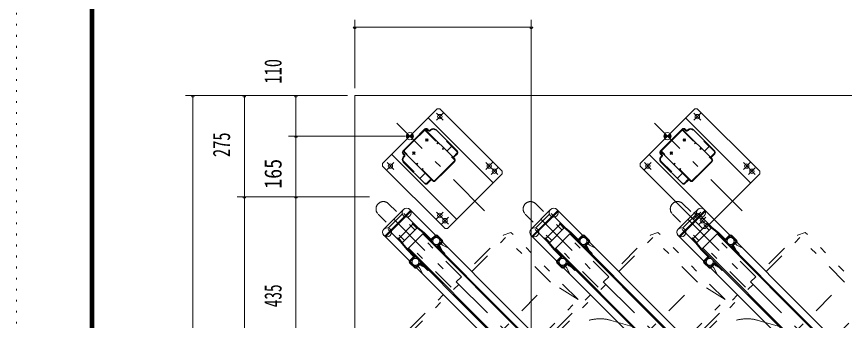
# Model space of a CAD drawing. Units: millimetres, scale not verified. Extents: x -5940 to 5940, y -7390 to 7386.
# Drawn here: x -5940 to -3689, y 2355 to 3181 of the extents above; entities that cross this region are included whole.
import ezdxf
from ezdxf.enums import TextEntityAlignment as Align

# ---------------------------------------------------------------- set-up
doc = ezdxf.new("R2010")
doc.units = ezdxf.units.MM
doc.header["$LTSCALE"] = 10
for name, pattern in [('USER2', [10, 4, -6]), ('USER4', [24, 12, -5, 2, -5]), ('USER5', [25, 6, -5, 2, -5, 2, -5]), ('USER6', [3, 0.5, -2.5])]:
    doc.linetypes.add(name, pattern=pattern)
for name, color, linetype, lineweight in [('0-0_0', 7, 'Continuous', 18), ('0-1_0-00', 4, 'Continuous', 18), ('0-4_2ラック-6下ラック前', 3, 'Continuous', 18), ('0-7_2ラック-A上ラック架台', 3, 'Continuous', 18), ('0-8_2ラック-B下自転車前', 2, 'USER5', 18), ('0-A_2ラック-D上自転車１', 4, 'USER5', 18), ('0-F_F-F_J_ADD', 2, 'Continuous', 18), ('1-0_F-E_J_ADD', 7, 'USER6', 18), ('1-1_3-F', 3, 'Continuous', 18), ('1-2_B-0', 3, 'Continuous', 18)]:
    doc.layers.add(name, color=color, linetype=linetype, lineweight=lineweight)
doc.styles.add('ＭＳ ゴシック', font='')
doc.styles.get('ＭＳ ゴシック').set_extended_font_data('MS Gothic')

# ---------------------------------------------------------------- blocks, each defined once
blk = doc.blocks.new('POINT_3')
at = {"layer": '0-F_F-F_J_ADD'}
for p, q in [((-33.33, 0), (33.33, 0)), ((0, 33.33), (0, -33.33))]:
    blk.add_line(p, q, dxfattribs=at)
blk.add_circle((0, 0), 20, dxfattribs=at)
for points in [[(-20, 0), (0, 0), (0, 20)], [(-19.71, 3.4), (-20, 0), (0, 20)], [(0, 20), (-20, 0), (-20, 0)], [(-18.64, 7.25), (-19.71, 3.4), (0, 20)], [(0, 20), (-19.71, 3.4), (-19.71, 3.4)], [(-16.83, 10.81), (-18.64, 7.25), (0, 20)], [(0, 20), (-18.64, 7.25), (-18.64, 7.25)], [(-14.35, 13.93), (-16.83, 10.81), (0, 20)], [(0, 20), (-16.83, 10.81), (-16.83, 10.81)], [(-11.29, 16.51), (-14.35, 13.93), (0, 20)], [(0, 20), (-14.35, 13.93), (-14.35, 13.93)], [(-7.79, 18.42), (-11.29, 16.51), (0, 20)], [(0, 20), (-11.29, 16.51), (-11.29, 16.51)], [(-3.97, 19.6), (-7.79, 18.42), (0, 20)], [(0, 20), (-7.79, 18.42), (-7.79, 18.42)], [(0, 20), (-3.97, 19.6), (-3.97, 19.6)], [(0, 20), (-3.97, 19.6), (-3.97, 19.6)], [(0, 20), (0, 0), (0, 0)], [(20, 0), (0, 0), (0, -20)], [(0, -20), (0, 0), (0, 0)], [(19.71, -3.4), (20, 0), (0, -20)], [(0, -20), (20, 0), (20, 0)], [(18.64, -7.25), (19.71, -3.4), (0, -20)], [(0, -20), (19.71, -3.4), (19.71, -3.4)], [(16.83, -10.81), (18.64, -7.25), (0, -20)], [(0, -20), (18.64, -7.25), (18.64, -7.25)], [(14.35, -13.93), (16.83, -10.81), (0, -20)], [(0, -20), (16.83, -10.81), (16.83, -10.81)], [(11.29, -16.51), (14.35, -13.93), (0, -20)], [(0, -20), (14.35, -13.93), (14.35, -13.93)], [(7.79, -18.42), (11.29, -16.51), (0, -20)], [(0, -20), (11.29, -16.51), (11.29, -16.51)], [(3.97, -19.6), (7.79, -18.42), (0, -20)], [(0, -20), (7.79, -18.42), (7.79, -18.42)], [(0, -20), (3.97, -19.6), (3.97, -19.6)], [(0, -20), (3.97, -19.6), (3.97, -19.6)]]:
    blk.add_solid(points, dxfattribs=at)
blk = doc.blocks.new('UP-POLE-TOP_4')
at = {"layer": '0-7_2ラック-A上ラック架台', "linetype": 'USER4'}
for p, q in [((0, -287.35), (0, 50)), ((-108, -20), (-82, -20)), ((-95, -33), (-95, -7)), ((82, -20), (108, -20)), ((95, -33), (95, -7)), ((-30, -40), (-20, -40)), ((-25, -45), (-25, -35)), ((30, -40), (20, -40)), ((25, -35), (25, -45)), ((-41.43, -67), (-37.01, -67)), ((37.01, -67), (41.43, -67)), ((-37.01, -88), (-41.43, -88)), ((41.43, -88), (37.01, -88)), ((-95, -197), (-95, -243)), ((95, -197), (95, -243)), ((-108, -210), (-82, -210)), ((82, -210), (108, -210)), ((-82, -230), (-108, -230)), ((82, -230), (108, -230))]:
    blk.add_line(p, q, dxfattribs=at)
at = {"layer": '0-7_2ラック-A上ラック架台', "color": 7}
for p, q in [((-70, 0), (-70, -250)), ((70, -250), (70, 0)), ((-47.5, -24), (-47.5, -20)), ((-42.25, -20), (-42.25, -130)), ((42.25, -20), (42.25, -130)), ((47.5, -20), (47.5, -24)), ((-62.5, -120), (-62.5, -37)), ((-52.5, -27), (-50.5, -27)), ((50.5, -27), (52.5, -27)), ((52.5, -29), (50.5, -29)), ((62.5, -120), (62.5, -37)), ((-40.25, -66), (-39.25, -66)), ((39.25, -66), (40.25, -66)), ((-39.25, -68), (-40.25, -68)), ((-40.25, -87), (-39.25, -87)), ((-39.25, -89), (-40.25, -89)), ((40.25, -68), (39.25, -68)), ((39.25, -87), (40.25, -87)), ((40.25, -89), (39.25, -89)), ((-42.25, -100.36), (-62.5, -100.36)), ((42.25, -100.36), (62.5, -100.36)), ((-45.25, -125), (-57.5, -125)), ((45.25, -125), (57.5, -125)), ((105, -250), (-105, -250))]:
    blk.add_line(p, q, dxfattribs=at)
at = {"layer": '0-7_2ラック-A上ラック架台', "linetype": 'USER2'}
for p, q in [((-45.5, -24), (-45.5, -20)), ((-41.25, -17), (-42.5, -17)), ((-40.25, -130), (-40.25, -20)), ((40.25, -20), (40.25, -130)), ((41.25, -17), (42.5, -17)), ((45.5, -24), (45.5, -20)), ((-60.5, -37), (-60.5, -120)), ((-50.5, -29), (-52.5, -29)), ((60.5, -120), (60.5, -37)), ((-57.5, -123), (-45.25, -123)), ((0, -133), (-37.25, -133)), ((37.25, -133), (0, -133)), ((45.25, -123), (57.5, -123))]:
    blk.add_line(p, q, dxfattribs=at)
at = {"layer": '0-7_2ラック-A上ラック架台', "color": 7}
for points in [[(-105, -250), (-110, -245), (-110, -5), (-105, 0)], [(-105, 0), (0, 0), (105, 0), (110, -5), (110, -245), (105, -250)], [(42.5, -15), (0, -15), (-42.5, -15)], [(-37.25, -135), (0, -135), (37.25, -135)]]:
    blk.add_lwpolyline(points, dxfattribs=at)
at = {"layer": '0-7_2ラック-A上ラック架台', "linetype": 'USER2'}
blk.add_lwpolyline([(-37.25, -17), (0, -17), (37.25, -17)], dxfattribs=at)
at = {"layer": '0-7_2ラック-A上ラック架台', "color": 7}
for centre, radius in [((-95, -20), 6), ((95, -20), 6), ((-25, -40), 3), ((25, -40), 3), ((-95, -210), 6), ((-95, -230), 6), ((95, -210), 6), ((95, -230), 6)]:
    blk.add_circle(centre, radius, dxfattribs=at)
for centre, radius, start, end in [((-42.5, -20), 5, 90, 180), ((-37.25, -20), 5, 90, 180), ((37.25, -20), 5, 0, 90), ((42.5, -20), 5, 0, 90), ((-52.5, -37), 10, 90, 180), ((-50.5, -24), 3, 270, 0), ((50.5, -24), 3, 180, 270), ((52.5, -37), 10, 0, 90), ((-39.25, -67), 1, 270, 90), ((39.25, -67), 1, 90, 270), ((-39.25, -88), 1, 270, 90), ((39.25, -88), 1, 90, 270), ((-57.5, -120), 5, 180, 270), ((-45.25, -128), 3, 0, 90), ((-37.25, -130), 5, 180, 270), ((37.25, -130), 5, 270, 0), ((45.25, -128), 3, 90, 180), ((57.5, -120), 5, 270, 0)]:
    blk.add_arc(centre, radius, start, end, dxfattribs=at)
at = {"layer": '0-7_2ラック-A上ラック架台', "linetype": 'USER2'}
for centre, radius, start, end in [((-42.5, -20), 3, 90, 180), ((-37.25, -20), 3, 90, 180), ((37.25, -20), 3, 0, 90), ((42.5, -20), 3, 0, 90), ((-52.5, -37), 8, 90, 180), ((-50.5, -24), 5, 270, 0), ((50.5, -24), 5, 180, 270), ((52.5, -37), 8, 0, 90), ((-57.5, -120), 3, 180, 270), ((-45.25, -128), 5, 53.13, 90), ((-37.25, -130), 3, 180, 270), ((37.25, -130), 3, 270, 0), ((45.25, -128), 5, 90, 126.87), ((57.5, -120), 3, 270, 0)]:
    blk.add_arc(centre, radius, start, end, dxfattribs=at)
at = {"layer": '0-A_2ラック-D上自転車１', "xscale": 0.5, "yscale": 0.5}
blk.add_blockref('POINT_3', (0, 0), dxfattribs=at)
blk = doc.blocks.new('ｃｃｒ455')
at = {"layer": '0-4_2ラック-6下ラック前', "color": 7}
for p, q in [((-12819.12, 2354.18), (-12872.15, 2301.15)), ((-12799.81, 2351.58), (-12869.54, 2281.84)), ((-12867.07, 2280.77), (-12798.74, 2349.1)), ((-12859.7, 2304.41), (-12822.38, 2341.73)), ((-11756.96, 1282.13), (-12817.97, 2343.13)), ((-12440.02, 1992.06), (-12803.71, 2355.75)), ((-12861.1, 2300), (-11800.09, 1238.99)), ((-12510.03, 1922.05), (-12873.72, 2285.75)), ((-12764.59, 2289.75), (-12807.72, 2246.62)), ((-12766.71, 2287.63), (-11741.4, 1262.33)), ((-12715.09, 2268.54), (-12729.23, 2282.68)), ((-12713.32, 2270.31), (-12727.46, 2284.45)), ((-12805.6, 2248.74), (-11780.3, 1223.44)), ((-12788.28, 2195.35), (-12802.42, 2209.5)), ((-12786.51, 2197.12), (-12800.65, 2211.26))]:
    blk.add_line(p, q, dxfattribs=at)
at = {"layer": '0-4_2ラック-6下ラック前', "linetype": 'USER4'}
blk.add_line((-12845.64, 2327.67), (-11746.82, 1228.85), dxfattribs=at)
at = {"layer": '0-4_2ラック-6下ラック前', "linetype": 'USER2'}
for p, q in [((-12762.82, 2291.52), (-12785.06, 2310.23)), ((-12744.79, 2273.49), (-12762.82, 2291.52)), ((-12732.41, 2284.45), (-12743.37, 2273.49)), ((-12730.65, 2282.68), (-12741.61, 2271.72)), ((-12809.49, 2244.85), (-12828.2, 2267.09)), ((-12715.09, 2267.13), (-12726.05, 2256.17)), ((-12713.32, 2265.36), (-12724.28, 2254.4)), ((-12724.28, 2252.98), (-12706.25, 2234.95)), ((-12791.46, 2226.82), (-12809.49, 2244.85)), ((-12708.02, 2233.18), (-12706.25, 2234.95)), ((-12802.42, 2214.45), (-12791.46, 2225.41)), ((-12800.65, 2212.68), (-12789.69, 2223.64)), ((-12785.09, 2197.12), (-12774.13, 2208.08)), ((-12783.33, 2195.35), (-12772.37, 2206.31)), ((-12770.95, 2206.31), (-12752.92, 2188.28)), ((-12751.15, 2190.05), (-12752.92, 2188.28))]:
    blk.add_line(p, q, dxfattribs=at)
at = {"layer": '0-4_2ラック-6下ラック前', "color": 7}
blk.add_lwpolyline([(-12793.4, 2313.97), (-12831.94, 2275.43), (-12821.33, 2264.83), (-12782.8, 2303.37)], close=True, dxfattribs=at)
for points in [[(-12764.59, 2289.75), (-12795.21, 2315.49), (-12793.6, 2317.4), (-12785.06, 2310.23)], [(-12807.72, 2246.62), (-12833.46, 2277.24), (-12835.37, 2275.63), (-12828.2, 2267.09)]]:
    blk.add_lwpolyline(points, dxfattribs=at)
at = {"layer": '0-4_2ラック-6下ラック前', "linetype": 'USER2'}
for points in [[(-12696.7, 2248.74), (-12713.22, 2257.48), (-12720.29, 2264.55), (-12725.95, 2258.89), (-12718.88, 2251.82), (-12710.14, 2235.3)], [(-12753.27, 2192.17), (-12769.79, 2200.91), (-12776.86, 2207.98), (-12782.52, 2202.33), (-12775.45, 2195.26), (-12766.71, 2178.73)]]:
    blk.add_lwpolyline(points, dxfattribs=at)
at = {"layer": '0-4_2ラック-6下ラック前', "color": 7}
for centre in [(-12810.46, 2345.52), (-12863.49, 2292.49)]:
    blk.add_circle(centre, 12.25, dxfattribs=at)
at = {"layer": '0-4_2ラック-6下ラック前', "linetype": 'USER2'}
for centre, radius, start, end in [((-12744.08, 2274.2), 1, 225, 315), ((-12729.84, 2268.44), 9.5, 45, 225), ((-12729.84, 2268.44), 9.5, 225, 45), ((-12744.08, 2274.2), 3.5, 225, 315), ((-12723.58, 2253.69), 3.5, 135, 225), ((-12723.58, 2253.69), 1, 135, 225), ((-12792.17, 2226.11), 3.5, 315, 45), ((-12786.41, 2211.87), 9.5, 45, 225), ((-12786.41, 2211.87), 9.5, 225, 45), ((-12792.17, 2226.11), 1, 315, 45), ((-12771.66, 2205.61), 3.5, 45, 135), ((-12771.66, 2205.61), 1, 45, 135)]:
    blk.add_arc(centre, radius, start, end, dxfattribs=at)
at = {"layer": '0-4_2ラック-6下ラック前', "color": 7}
for centre, radius, start, end in [((-12729.94, 2281.98), 3.5, 45, 135), ((-12729.94, 2281.98), 1, 45, 135), ((-12715.8, 2267.83), 1, 315, 45), ((-12715.8, 2267.83), 3.5, 315, 45), ((-12799.94, 2211.97), 3.5, 135, 225), ((-12799.94, 2211.97), 1, 135, 225), ((-12785.8, 2197.83), 3.5, 225, 315), ((-12785.8, 2197.83), 1, 225, 315)]:
    blk.add_arc(centre, radius, start, end, dxfattribs=at)
blk = doc.blocks.new('CCL-CYC-BACK-TOP_1')
at = {"layer": '0-8_2ラック-B下自転車前'}
for p, q in [((-20, 1505.14), (-20, 1785.52)), ((20, 1505.14), (20, 1785.52)), ((-200, 1495.5), (200, 1495.5)), ((180, 1323.71), (180, 1505.14)), ((200, 1495.5), (180, 1505.14)), ((200, 1236.94), (200, 1495.5)), ((-180, 1323.71), (180, 1323.71)), ((200, 1236.94), (180, 1323.71)), ((-200, 1236.94), (200, 1236.94)), ((223.6, 1133.67), (254.7, 1077.59))]:
    blk.add_line(p, q, dxfattribs=at)
blk.add_lwpolyline([(-200, 1236.94), (-180, 1323.71), (-180, 1505.14), (180, 1505.14)], dxfattribs=at)
for centre, radius, start, end in [((0, 1785.52), 20, 0, 180), ((127.4, 1080.32), 110, 29.0112, 90)]:
    blk.add_arc(centre, radius, start, end, dxfattribs=at)

msp = doc.modelspace()

# ---------------------------------------------------------------- linework, layer by layer
at = {"layer": '0-1_0-00', "color": 5}
for points in [[(5740.05, 7225.88), (-5739.95, 7225.88), (-5739.95, -814.12), (5740.05, -814.12)], [(5739.05, 7224.88), (5739.05, -813.12), (-5738.95, -813.12), (-5738.95, 7224.88)], [(5738.05, 7223.88), (5738.05, -812.12), (-5737.95, -812.12), (-5737.95, 7223.88)], [(5737.05, 7222.88), (5737.05, -811.12), (-5736.95, -811.12), (-5736.95, 7222.88)], [(5736.05, 7221.88), (5736.05, -810.12), (-5735.95, -810.12), (-5735.95, 7221.88)], [(5735.05, 7220.88), (5735.05, -809.12), (-5734.95, -809.12), (-5734.95, 7220.88)], [(5734.05, 7219.88), (5734.05, -808.12), (-5733.95, -808.12), (-5733.95, 7219.88)], [(5733.05, 7218.88), (5733.05, -807.12), (-5732.95, -807.12), (-5732.95, 7218.88)], [(5732.05, 7217.88), (5732.05, -806.12), (-5731.95, -806.12), (-5731.95, 7217.88)], [(5731.05, 7216.88), (5731.05, -805.12), (-5730.95, -805.12), (-5730.95, 7216.88)], [(5730.05, 7215.88), (5730.05, -804.12), (-5729.95, -804.12), (-5729.95, 7215.88)]]:
    msp.add_lwpolyline(points, close=True, dxfattribs=at)
at = {"layer": '1-0_F-E_J_ADD', "color": 5}
msp.add_lwpolyline([(5940.05, 7385.88), (5940.05, -1014.12), (-5939.95, -1014.12), (-5939.95, 7385.88)], close=True, dxfattribs=at)
at = {"layer": '1-1_3-F'}
for p, q in [((-5480.68, 2965.61), (-5040.68, 2965.61)), ((-5456.68, 2965.61), (-5464.68, 2965.61)), ((-5460.68, 1350.61), (-5460.68, 2965.61)), ((-5316.68, 2965.61), (-5324.68, 2965.61)), ((-5320.68, 2690.61), (-5320.68, 2965.61)), ((-5176.68, 2965.61), (-5184.68, 2965.61)), ((-5180.68, 2855.61), (-5180.68, 2965.61)), ((-5200.68, 2855.61), (-4883.29, 2855.61)), ((-5176.68, 2855.61), (-5184.68, 2855.61)), ((-5180.68, 2855.61), (-5180.68, 2690.61)), ((-5340.68, 2690.61), (-4980.53, 2690.61)), ((-5316.68, 2690.61), (-5324.68, 2690.61)), ((-5320.68, 2690.61), (-5320.68, 1350.61)), ((-5176.68, 2690.61), (-5184.68, 2690.61))]:
    msp.add_line(p, q, dxfattribs=at)
at = {"layer": '1-1_3-F', "color": 7}
msp.add_lwpolyline([(-1354.22, 2965.61), (-5020.68, 2965.61), (-5020.68, 1215.8)], dxfattribs=at)
at = {"layer": '1-1_3-F'}
for centre in [(-5460.68, 2965.61), (-5320.68, 2965.61), (-5180.68, 2965.61), (-5180.68, 2855.61), (-5320.68, 2690.61), (-5180.68, 2690.61)]:
    msp.add_arc(centre, 4, 180, 0, dxfattribs=at)
at = {"layer": '1-2_B-0'}
for p, q in [((-5016.68, 3151.56), (-5024.68, 3151.56)), ((-5020.68, 3171.56), (-5020.68, 2985.61)), ((-5020.68, 3151.56), (-4540.68, 3151.56)), ((-4536.68, 3151.56), (-4544.68, 3151.56)), ((-4540.68, 3171.56), (-4540.68, 2245.61)), ((-5200.68, 2690.61), (-4980.53, 2690.61)), ((-5176.68, 2690.61), (-5184.68, 2690.61)), ((-5180.68, 2690.61), (-5180.68, 2255.61))]:
    msp.add_line(p, q, dxfattribs=at)
for centre in [(-5020.68, 3151.56), (-4540.68, 3151.56), (-5180.68, 2690.61)]:
    msp.add_arc(centre, 4, 180, 0, dxfattribs=at)

# ---------------------------------------------------------------- block references
at = {"layer": '0-0_0'}
for p in [(7930.92, 301.98), (8330.92, 301.98), (8730.92, 301.98)]:
    msp.add_blockref('ｃｃｒ455', p, dxfattribs=at)
at = {"layer": '0-8_2ラック-B下自転車前', "rotation": 45}
for p in [(-3680.21, 1395.13), (-3280.21, 1395.13), (-2880.21, 1395.13)]:
    msp.add_blockref('CCL-CYC-BACK-TOP_1', p, dxfattribs=at)
at = {"layer": '0-A_2ラック-D上自転車１', "rotation": 45}
for p in [(-4870.68, 2855.61), (-4170.68, 2855.61)]:
    msp.add_blockref('UP-POLE-TOP_4', p, dxfattribs=at)

# ---------------------------------------------------------------- texts
at = {"layer": '1-1_3-F', "color": 7, "style": 'ＭＳ ゴシック'}
for s, width, p in [('110', 0.7, (-5205.48, 2998.3)), ('275', 0.7, (-5345.48, 2798.75)), ('165', 0.85, (-5205.48, 2712.49))]:
    msp.add_text(s, height=46.89, rotation=90, dxfattribs=dict(at, width=width)).set_placement(p, align=Align.BOTTOM_LEFT)
at = {"layer": '1-2_B-0', "color": 7, "style": 'ＭＳ ゴシック', "width": 0.65}
msp.add_text('435', height=46.89, rotation=90, dxfattribs=at).set_placement((-5205.48, 2390.43), align=Align.BOTTOM_LEFT)

doc.saveas('drawing.dxf')
